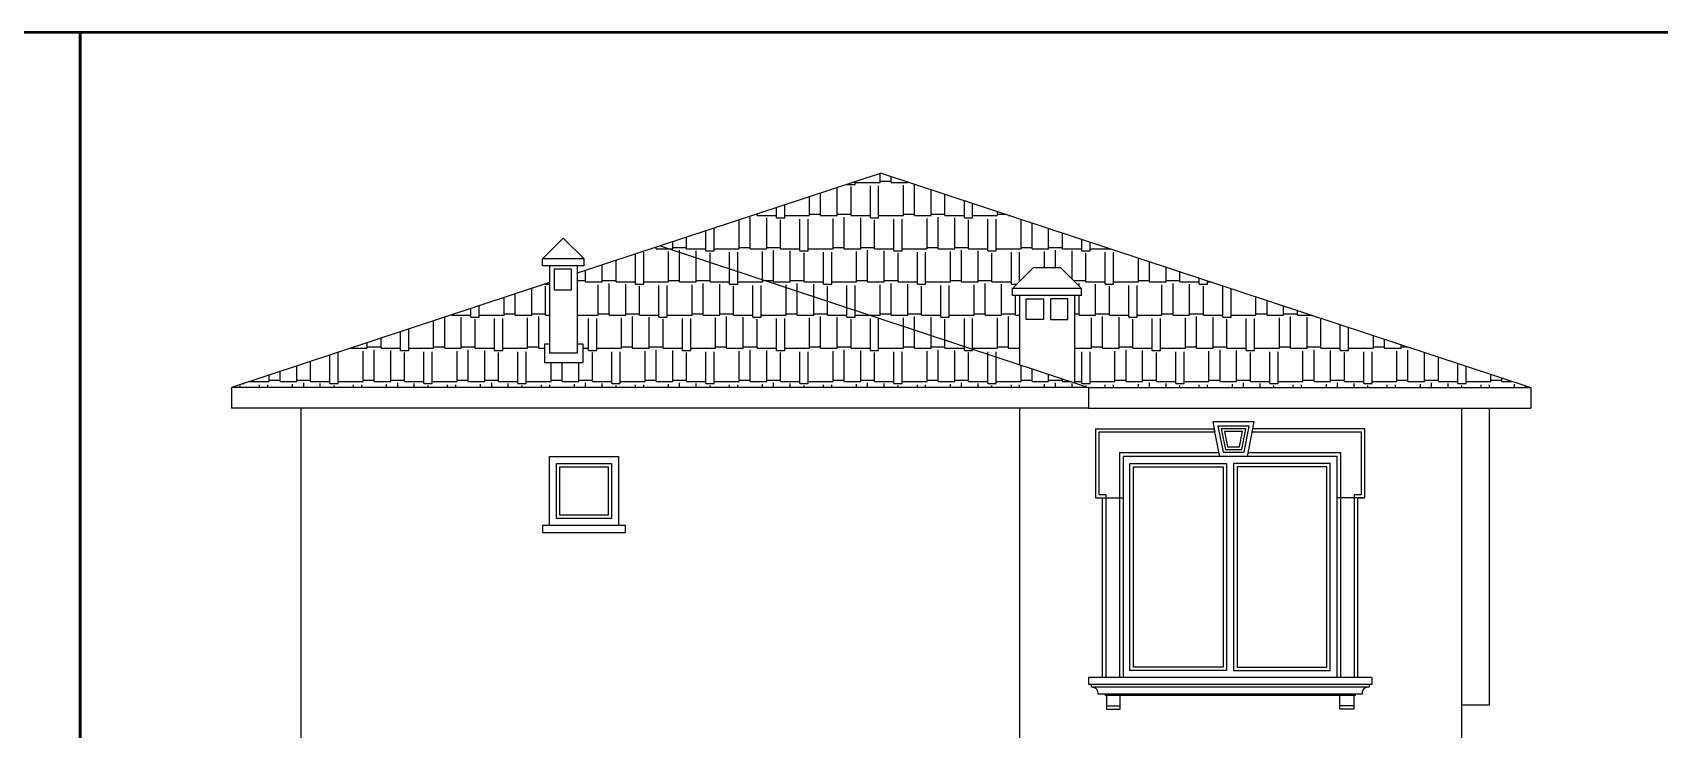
# Model space of a CAD drawing. Extents: x 182769.15 to 182771.38, y 101811.72 to 101812.21.
# Drawn here: x 182770.9717 to 182771.2072, y 101812.1128 to 101812.2136 of the extents above; entities that cross this region are included whole.
import ezdxf

# ---------------------------------------------------------------- set-up
doc = ezdxf.new("R2010")
doc.units = 0
doc.header["$MEASUREMENT"] = 0
doc.layers.add('DUVAR', color=7, linetype='Continuous')
doc.layers.add('TARAMA', color=15, linetype='Continuous')
doc.layers.add('Standard', color=7, linetype='Continuous', lineweight=25)

msp = doc.modelspace()

# ---------------------------------------------------------------- linework, layer by layer
at = {"layer": 'DUVAR', "color": 5}
for p, q in [((182771.09454, 101812.1933), (182771.06254, 101812.18274)), ((182771.09454, 101812.1933), (182771.18854, 101812.16228)), ((182771.11354, 101812.17658), (182771.11654, 101812.17958)), ((182771.12054, 101812.17958), (182771.11654, 101812.17958)), ((182771.12354, 101812.17658), (182771.12054, 101812.17958)), ((182771.12354, 101812.17658), (182771.11354, 101812.17658)), ((182771.11354, 101812.17558), (182771.11354, 101812.17658)), ((182771.12354, 101812.17558), (182771.11354, 101812.17558)), ((182771.11454, 101812.17558), (182771.11454, 101812.16558)), ((182771.12254, 101812.17558), (182771.12254, 101812.16294)), ((182771.12354, 101812.17558), (182771.12354, 101812.17658)), ((182771.11554, 101812.17508), (182771.11804, 101812.17508)), ((182771.11554, 101812.17208), (182771.11554, 101812.17508)), ((182771.11804, 101812.17508), (182771.11804, 101812.17208)), ((182771.12154, 101812.17508), (182771.11904, 101812.17508)), ((182771.11904, 101812.17508), (182771.11904, 101812.17208)), ((182771.12154, 101812.17208), (182771.12154, 101812.17508)), ((182771.11804, 101812.17208), (182771.11554, 101812.17208)), ((182771.11904, 101812.17208), (182771.12154, 101812.17208))]:
    msp.add_line(p, q, dxfattribs=at)
at = {"layer": 'DUVAR'}
for p, q in [((182771.04554, 101812.18087), (182771.04854, 101812.18387)), ((182771.05154, 101812.18087), (182771.04854, 101812.18387)), ((182771.06254, 101812.18274), (182771.05054, 101812.17878)), ((182771.06254, 101812.18274), (182771.12454, 101812.16228)), ((182771.05154, 101812.18087), (182771.04554, 101812.18087)), ((182771.04554, 101812.17987), (182771.04554, 101812.18087)), ((182771.05154, 101812.17987), (182771.05154, 101812.18087)), ((182771.05154, 101812.17987), (182771.04554, 101812.17987)), ((182771.04654, 101812.17987), (182771.04654, 101812.16723)), ((182771.04974, 101812.17937), (182771.04724, 101812.17937)), ((182771.04724, 101812.17937), (182771.04724, 101812.17637)), ((182771.04974, 101812.17637), (182771.04974, 101812.17937)), ((182771.05054, 101812.17987), (182771.05054, 101812.16723)), ((182771.04654, 101812.17746), (182771.00054, 101812.16228)), ((182771.04724, 101812.17637), (182771.04974, 101812.17637)), ((182771.04654, 101812.16853), (182771.04583, 101812.16853)), ((182771.04583, 101812.16853), (182771.04583, 101812.16587)), ((182771.05141, 101812.16853), (182771.05054, 101812.16853)), ((182771.05141, 101812.16587), (182771.05141, 101812.16853)), ((182771.04583, 101812.16587), (182771.05141, 101812.16587)), ((182771.05054, 101812.16723), (182771.04654, 101812.16723)), ((182771.12454, 101812.16228), (182771.18854, 101812.16228)), ((182771.18854, 101812.16228), (182771.18854, 101812.15928)), ((182771.12454, 101812.15928), (182771.18854, 101812.15928)), ((182771.17854, 101812.15928), (182771.17854, 101812.03228)), ((182771.14854, 101812.15728), (182771.14254, 101812.15728)), ((182771.14254, 101812.15728), (182771.14284, 101812.15578)), ((182771.14824, 101812.15578), (182771.14854, 101812.15728)), ((182771.12554, 101812.15628), (182771.14274, 101812.15628)), ((182771.12554, 101812.15628), (182771.12554, 101812.14628)), ((182771.14354, 101812.15228), (182771.14274, 101812.15628)), ((182771.14754, 101812.15228), (182771.14834, 101812.15628)), ((182771.16454, 101812.15628), (182771.14834, 101812.15628)), ((182771.16454, 101812.14628), (182771.16454, 101812.15628)), ((182771.16054, 101812.15228), (182771.12954, 101812.15228)), ((182771.12954, 101812.15228), (182771.12954, 101812.12028)), ((182771.16054, 101812.12028), (182771.16054, 101812.15228)), ((182771.12554, 101812.14628), (182771.12654, 101812.14628)), ((182771.12654, 101812.14628), (182771.12654, 101812.12028)), ((182771.16354, 101812.12028), (182771.16354, 101812.14628)), ((182771.16554, 101812.12028), (182771.12454, 101812.12028)), ((182771.12454, 101812.12028), (182771.12454, 101812.11928)), ((182771.16554, 101812.11928), (182771.12454, 101812.11928)), ((182771.16554, 101812.12028), (182771.16554, 101812.11928))]:
    msp.add_line(p, q, dxfattribs=at)
at = {"layer": 'DUVAR', "color": 6}
for p, q in [((182771.12454, 101812.16228), (182771.00054, 101812.16228)), ((182771.00054, 101812.16228), (182771.00054, 101812.15928)), ((182771.12454, 101812.16228), (182771.12454, 101812.15928)), ((182771.12454, 101812.15928), (182771.00054, 101812.15928)), ((182771.01054, 101812.15928), (182771.01054, 101812.03228)), ((182771.11454, 101812.15928), (182771.11454, 101812.03228)), ((182771.04654, 101812.15228), (182771.05654, 101812.15228)), ((182771.04654, 101812.14228), (182771.04654, 101812.15228)), ((182771.05654, 101812.15228), (182771.05654, 101812.14228)), ((182771.16354, 101812.14628), (182771.16454, 101812.14628)), ((182771.05754, 101812.14228), (182771.04554, 101812.14228)), ((182771.04554, 101812.14228), (182771.04554, 101812.14128)), ((182771.04554, 101812.14128), (182771.05754, 101812.14128)), ((182771.05654, 101812.14228), (182771.04654, 101812.14228)), ((182771.05754, 101812.14128), (182771.05754, 101812.14228))]:
    msp.add_line(p, q, dxfattribs=at)
at = {"layer": 'DUVAR', "color": 1}
for p, q in [((182771.18254, 101812.15928), (182771.18254, 101812.11628)), ((182771.04804, 101812.15078), (182771.05504, 101812.15078)), ((182771.04804, 101812.14378), (182771.04804, 101812.15078)), ((182771.05504, 101812.15078), (182771.05504, 101812.14378)), ((182771.13104, 101812.15078), (182771.14404, 101812.15078)), ((182771.13104, 101812.12178), (182771.13104, 101812.15078)), ((182771.14404, 101812.15078), (182771.14404, 101812.12178)), ((182771.15904, 101812.15078), (182771.14604, 101812.15078)), ((182771.14604, 101812.15078), (182771.14604, 101812.12178)), ((182771.15904, 101812.12178), (182771.15904, 101812.15078)), ((182771.05504, 101812.14378), (182771.04804, 101812.14378)), ((182771.14404, 101812.12178), (182771.13104, 101812.12178)), ((182771.14604, 101812.12178), (182771.15904, 101812.12178)), ((182771.18254, 101812.11628), (182771.17854, 101812.11628))]:
    msp.add_line(p, q, dxfattribs=at)
at = {"layer": 'DUVAR', "color": 8}
for p, q in [((182771.14781, 101812.15668), (182771.14327, 101812.15668)), ((182771.14327, 101812.15668), (182771.14403, 101812.15288)), ((182771.14705, 101812.15288), (182771.14781, 101812.15668)), ((182771.14284, 101812.15578), (182771.12604, 101812.15578)), ((182771.12604, 101812.15578), (182771.12604, 101812.14678)), ((182771.14732, 101812.15628), (182771.14376, 101812.15628)), ((182771.14376, 101812.15628), (182771.14436, 101812.15328)), ((182771.14683, 101812.15588), (182771.14424, 101812.15588)), ((182771.14424, 101812.15588), (182771.14468, 101812.15368)), ((182771.14639, 101812.15368), (182771.14683, 101812.15588)), ((182771.14672, 101812.15328), (182771.14732, 101812.15628)), ((182771.16404, 101812.15578), (182771.14824, 101812.15578)), ((182771.16404, 101812.14678), (182771.16404, 101812.15578)), ((182771.14344, 101812.15278), (182771.12904, 101812.15278)), ((182771.12904, 101812.15278), (182771.12904, 101812.12028)), ((182771.14403, 101812.15288), (182771.14705, 101812.15288)), ((182771.14436, 101812.15328), (182771.14672, 101812.15328)), ((182771.14468, 101812.15368), (182771.14639, 101812.15368)), ((182771.16104, 101812.15278), (182771.14764, 101812.15278)), ((182771.16104, 101812.12028), (182771.16104, 101812.15278)), ((182771.12604, 101812.14678), (182771.12704, 101812.14678)), ((182771.12654, 101812.14628), (182771.12954, 101812.14628)), ((182771.12704, 101812.14678), (182771.12704, 101812.12028)), ((182771.16454, 101812.14628), (182771.16054, 101812.14628)), ((182771.16304, 101812.12028), (182771.16304, 101812.14678)), ((182771.16304, 101812.14678), (182771.16404, 101812.14678)), ((182771.12494, 101812.11928), (182771.12494, 101812.11888)), ((182771.16514, 101812.11888), (182771.12494, 101812.11888)), ((182771.16514, 101812.11928), (182771.16514, 101812.11888)), ((182771.16414, 101812.11788), (182771.12594, 101812.11788)), ((182771.12694, 101812.11788), (182771.12694, 101812.11768)), ((182771.16314, 101812.11768), (182771.12694, 101812.11768)), ((182771.12714, 101812.11768), (182771.12714, 101812.11568)), ((182771.12914, 101812.11568), (182771.12914, 101812.11768)), ((182771.16094, 101812.11568), (182771.16094, 101812.11768)), ((182771.16294, 101812.11768), (182771.16294, 101812.11568)), ((182771.16314, 101812.11788), (182771.16314, 101812.11768)), ((182771.12714, 101812.11618), (182771.12914, 101812.11618)), ((182771.12714, 101812.11568), (182771.12914, 101812.11568)), ((182771.16294, 101812.11618), (182771.16094, 101812.11618)), ((182771.16294, 101812.11568), (182771.16094, 101812.11568))]:
    msp.add_line(p, q, dxfattribs=at)
at = {"layer": 'DUVAR', "color": 3}
for p, q in [((182771.04754, 101812.15128), (182771.05554, 101812.15128)), ((182771.04754, 101812.14328), (182771.04754, 101812.15128)), ((182771.05554, 101812.15128), (182771.05554, 101812.14328)), ((182771.13054, 101812.15128), (182771.14454, 101812.15128)), ((182771.13054, 101812.12128), (182771.13054, 101812.15128)), ((182771.14454, 101812.15128), (182771.14454, 101812.12128)), ((182771.15954, 101812.15128), (182771.14554, 101812.15128)), ((182771.14554, 101812.15128), (182771.14554, 101812.12128)), ((182771.15954, 101812.12128), (182771.15954, 101812.15128)), ((182771.05554, 101812.14328), (182771.04754, 101812.14328)), ((182771.14454, 101812.12128), (182771.13054, 101812.12128)), ((182771.14554, 101812.12128), (182771.15954, 101812.12128))]:
    msp.add_line(p, q, dxfattribs=at)
at = {"layer": 'DUVAR', "color": 8}
for centre, start, end in [((182771.12506, 101812.118), 351.8699, 98.1301), ((182771.16501, 101812.118), 81.8699, 188.1301)]:
    msp.add_arc(centre, 0.000884, start, end, dxfattribs=at)
at = {"layer": 'Standard', "color": 4, "linetype": 'ByBlock', "lineweight": 50}
for p, q in [((182770.97861, 101812.21363), (182770.69933, 101812.21363)), ((182771.25789, 101812.21363), (182770.97861, 101812.21363)), ((182770.97861, 101812.21363), (182770.97861, 101811.9684)), ((182770.97861, 101811.9684), (182770.97861, 101812.21363))]:
    msp.add_line(p, q, dxfattribs=at)
at = {"layer": 'TARAMA'}
for p, q in [((182771.09078, 101812.19163), (182771.09078, 101812.19206)), ((182771.09078, 101812.19193), (182771.09438, 101812.19193)), ((182771.09438, 101812.19193), (182771.09438, 101812.19324)), ((182771.09438, 101812.19213), (182771.09598, 101812.19213)), ((182771.09598, 101812.19193), (182771.09598, 101812.19282)), ((182771.09598, 101812.19193), (182771.09838, 101812.19193)), ((182771.09838, 101812.19193), (182771.09838, 101812.19203)), ((182771.08418, 101812.18713), (182771.08418, 101812.18988)), ((182771.08578, 101812.18713), (182771.08578, 101812.19041)), ((182771.08818, 101812.18713), (182771.08818, 101812.1912)), ((182771.08958, 101812.19163), (182771.08958, 101812.19166)), ((182771.08958, 101812.19163), (182771.09078, 101812.19163)), ((182771.09018, 101812.18713), (182771.09018, 101812.19133)), ((182771.09298, 101812.18683), (182771.09298, 101812.19143)), ((182771.09418, 101812.18683), (182771.09418, 101812.19143)), ((182771.09778, 101812.18713), (182771.09778, 101812.19153)), ((182771.09938, 101812.18713), (182771.09938, 101812.1917)), ((182771.10178, 101812.18713), (182771.10178, 101812.19091)), ((182771.10378, 101812.18713), (182771.10378, 101812.19025)), ((182771.07646, 101812.18733), (182771.07658, 101812.18733)), ((182771.07658, 101812.18713), (182771.07658, 101812.18737)), ((182771.07658, 101812.18713), (182771.07938, 101812.18713)), ((182771.07938, 101812.18683), (182771.07938, 101812.18829)), ((182771.08058, 101812.18683), (182771.08058, 101812.18869)), ((182771.08058, 101812.18713), (182771.08418, 101812.18713)), ((182771.08418, 101812.18733), (182771.08578, 101812.18733)), ((182771.08578, 101812.18713), (182771.08818, 101812.18713)), ((182771.08818, 101812.18733), (182771.09018, 101812.18733)), ((182771.09018, 101812.18713), (182771.09298, 101812.18713)), ((182771.09418, 101812.18713), (182771.09778, 101812.18713)), ((182771.09778, 101812.18733), (182771.09938, 101812.18733)), ((182771.09938, 101812.18713), (182771.10178, 101812.18713)), ((182771.10178, 101812.18733), (182771.10378, 101812.18733)), ((182771.10378, 101812.18713), (182771.10658, 101812.18713)), ((182771.10658, 101812.18683), (182771.10658, 101812.18932)), ((182771.10778, 101812.18683), (182771.10778, 101812.18893)), ((182771.10778, 101812.18713), (182771.11138, 101812.18713)), ((182771.11138, 101812.18713), (182771.11138, 101812.18774)), ((182771.11138, 101812.18733), (182771.11261, 101812.18733)), ((182771.11298, 101812.18713), (182771.11298, 101812.18721)), ((182771.11298, 101812.18713), (182771.11322, 101812.18713)), ((182771.06918, 101812.18203), (182771.06918, 101812.18493)), ((182771.07038, 101812.18203), (182771.07038, 101812.18532)), ((182771.07398, 101812.18233), (182771.07398, 101812.18651)), ((182771.07558, 101812.18233), (182771.07558, 101812.18693)), ((182771.07798, 101812.18233), (182771.07798, 101812.18683)), ((182771.07938, 101812.18683), (182771.08058, 101812.18683)), ((182771.07998, 101812.18233), (182771.07998, 101812.18653)), ((182771.08278, 101812.18203), (182771.08278, 101812.18663)), ((182771.08398, 101812.18203), (182771.08398, 101812.18663)), ((182771.08758, 101812.18233), (182771.08758, 101812.18673)), ((182771.08918, 101812.18233), (182771.08918, 101812.18693)), ((182771.09158, 101812.18233), (182771.09158, 101812.18683)), ((182771.09298, 101812.18683), (182771.09418, 101812.18683)), ((182771.09358, 101812.18233), (182771.09358, 101812.18653)), ((182771.09638, 101812.18203), (182771.09638, 101812.18663)), ((182771.09758, 101812.18203), (182771.09758, 101812.18663)), ((182771.10118, 101812.18233), (182771.10118, 101812.18673)), ((182771.10278, 101812.18233), (182771.10278, 101812.18693)), ((182771.10518, 101812.18233), (182771.10518, 101812.18683)), ((182771.10658, 101812.18683), (182771.10778, 101812.18683)), ((182771.10718, 101812.18233), (182771.10718, 101812.18653)), ((182771.10998, 101812.18203), (182771.10998, 101812.18663)), ((182771.11118, 101812.18203), (182771.11118, 101812.18663)), ((182771.11478, 101812.18233), (182771.11478, 101812.18662)), ((182771.11638, 101812.18233), (182771.11638, 101812.18609)), ((182771.11878, 101812.18233), (182771.11878, 101812.1853)), ((182771.06191, 101812.18253), (182771.06198, 101812.18253)), ((182771.06198, 101812.18233), (182771.06198, 101812.18255)), ((182771.06198, 101812.18233), (182771.06377, 101812.18233)), ((182771.06377, 101812.18233), (182771.06438, 101812.18233)), ((182771.06438, 101812.18233), (182771.06438, 101812.18334)), ((182771.06438, 101812.18253), (182771.06638, 101812.18253)), ((182771.06638, 101812.18233), (182771.06638, 101812.184)), ((182771.06638, 101812.18233), (182771.06918, 101812.18233)), ((182771.07038, 101812.18233), (182771.07398, 101812.18233)), ((182771.07398, 101812.18253), (182771.07558, 101812.18253)), ((182771.07558, 101812.18233), (182771.07798, 101812.18233)), ((182771.07798, 101812.18253), (182771.07998, 101812.18253)), ((182771.07998, 101812.18233), (182771.08278, 101812.18233)), ((182771.08398, 101812.18233), (182771.08758, 101812.18233)), ((182771.08758, 101812.18253), (182771.08918, 101812.18253)), ((182771.08918, 101812.18233), (182771.09158, 101812.18233)), ((182771.09158, 101812.18253), (182771.09358, 101812.18253)), ((182771.09358, 101812.18233), (182771.09638, 101812.18233)), ((182771.09758, 101812.18233), (182771.10118, 101812.18233)), ((182771.10118, 101812.18253), (182771.10278, 101812.18253)), ((182771.10278, 101812.18233), (182771.10518, 101812.18233)), ((182771.10518, 101812.18253), (182771.10718, 101812.18253)), ((182771.10718, 101812.18233), (182771.10998, 101812.18233)), ((182771.11118, 101812.18233), (182771.11478, 101812.18233)), ((182771.11478, 101812.18253), (182771.11638, 101812.18253)), ((182771.11638, 101812.18233), (182771.11878, 101812.18233)), ((182771.11878, 101812.18253), (182771.12078, 101812.18253)), ((182771.12078, 101812.18233), (182771.12078, 101812.18464)), ((182771.12078, 101812.18233), (182771.12358, 101812.18233)), ((182771.12358, 101812.18203), (182771.12358, 101812.18371)), ((182771.12478, 101812.18203), (182771.12478, 101812.18332)), ((182771.12478, 101812.18233), (182771.12777, 101812.18233)), ((182771.05418, 101812.17753), (182771.05418, 101812.17998)), ((182771.05618, 101812.17753), (182771.05618, 101812.18064)), ((182771.05898, 101812.17723), (182771.05898, 101812.18156)), ((182771.06018, 101812.17723), (182771.06018, 101812.18183)), ((182771.06378, 101812.17753), (182771.06378, 101812.18193)), ((182771.06538, 101812.1818), (182771.06538, 101812.18213)), ((182771.06538, 101812.17753), (182771.06538, 101812.1818)), ((182771.06778, 101812.18101), (182771.06778, 101812.18203)), ((182771.06778, 101812.17753), (182771.06778, 101812.18101)), ((182771.06918, 101812.18203), (182771.07038, 101812.18203)), ((182771.06978, 101812.18035), (182771.06978, 101812.18173)), ((182771.06978, 101812.17753), (182771.06978, 101812.18035)), ((182771.07258, 101812.17942), (182771.07258, 101812.18183)), ((182771.07378, 101812.17903), (182771.07378, 101812.18183)), ((182771.07738, 101812.17784), (182771.07738, 101812.18193)), ((182771.07898, 101812.17753), (182771.07898, 101812.18213)), ((182771.08138, 101812.17753), (182771.08138, 101812.18203)), ((182771.08278, 101812.18203), (182771.08398, 101812.18203)), ((182771.08338, 101812.17753), (182771.08338, 101812.18173)), ((182771.08618, 101812.17723), (182771.08618, 101812.18183)), ((182771.08738, 101812.17723), (182771.08738, 101812.18183)), ((182771.09098, 101812.17753), (182771.09098, 101812.18193)), ((182771.09258, 101812.17753), (182771.09258, 101812.18213)), ((182771.09498, 101812.17753), (182771.09498, 101812.18203)), ((182771.09638, 101812.18203), (182771.09758, 101812.18203)), ((182771.09698, 101812.17753), (182771.09698, 101812.18173)), ((182771.09978, 101812.17723), (182771.09978, 101812.18183)), ((182771.10098, 101812.17723), (182771.10098, 101812.18183)), ((182771.10458, 101812.17753), (182771.10458, 101812.18193)), ((182771.10618, 101812.17753), (182771.10618, 101812.18213)), ((182771.10858, 101812.17753), (182771.10858, 101812.18203)), ((182771.10998, 101812.18203), (182771.11118, 101812.18203)), ((182771.11058, 101812.17753), (182771.11058, 101812.18173)), ((182771.11338, 101812.17723), (182771.11338, 101812.18183)), ((182771.11458, 101812.17762), (182771.11458, 101812.18183)), ((182771.11818, 101812.17958), (182771.11818, 101812.18193)), ((182771.11978, 101812.17958), (182771.11978, 101812.18213)), ((182771.12218, 101812.17794), (182771.12218, 101812.18203)), ((182771.12358, 101812.18203), (182771.12478, 101812.18203)), ((182771.12418, 101812.17753), (182771.12418, 101812.18173)), ((182771.12698, 101812.17723), (182771.12698, 101812.18183)), ((182771.12818, 101812.17723), (182771.12818, 101812.18183)), ((182771.13178, 101812.17753), (182771.13178, 101812.18101)), ((182771.13338, 101812.17753), (182771.13338, 101812.18048)), ((182771.05054, 101812.17773), (182771.05178, 101812.17773)), ((182771.05178, 101812.17753), (182771.05178, 101812.17919)), ((182771.05418, 101812.17773), (182771.05618, 101812.17773)), ((182771.06378, 101812.17773), (182771.06538, 101812.17773)), ((182771.06778, 101812.17773), (182771.06978, 101812.17773)), ((182771.07258, 101812.17723), (182771.07258, 101812.17942)), ((182771.07378, 101812.17723), (182771.07378, 101812.17903)), ((182771.07738, 101812.17753), (182771.07738, 101812.17784)), ((182771.07738, 101812.17773), (182771.07771, 101812.17773)), ((182771.07771, 101812.17773), (182771.07898, 101812.17773)), ((182771.08138, 101812.17773), (182771.08338, 101812.17773)), ((182771.09098, 101812.17773), (182771.09258, 101812.17773)), ((182771.09498, 101812.17773), (182771.09698, 101812.17773)), ((182771.10458, 101812.17773), (182771.10618, 101812.17773)), ((182771.10858, 101812.17773), (182771.11058, 101812.17773)), ((182771.12238, 101812.17773), (182771.12418, 101812.17773)), ((182771.13178, 101812.17773), (182771.13338, 101812.17773)), ((182771.13578, 101812.17753), (182771.13578, 101812.17969)), ((182771.13578, 101812.17773), (182771.13778, 101812.17773)), ((182771.13778, 101812.17753), (182771.13778, 101812.17903)), ((182771.14058, 101812.17723), (182771.14058, 101812.1781)), ((182771.14178, 101812.17723), (182771.14178, 101812.17771)), ((182771.03998, 101812.17273), (182771.03998, 101812.17529)), ((182771.04158, 101812.17273), (182771.04158, 101812.17582)), ((182771.04398, 101812.17273), (182771.04398, 101812.17661)), ((182771.04585, 101812.17723), (182771.04654, 101812.17723)), ((182771.04598, 101812.17273), (182771.04598, 101812.17693)), ((182771.05178, 101812.17753), (182771.05418, 101812.17753)), ((182771.05358, 101812.17273), (182771.05358, 101812.17713)), ((182771.05518, 101812.17273), (182771.05518, 101812.17733)), ((182771.05618, 101812.17753), (182771.05898, 101812.17753)), ((182771.05758, 101812.17273), (182771.05758, 101812.17723)), ((182771.05898, 101812.17723), (182771.06018, 101812.17723)), ((182771.05958, 101812.17273), (182771.05958, 101812.17693)), ((182771.06018, 101812.17753), (182771.06378, 101812.17753)), ((182771.06238, 101812.17243), (182771.06238, 101812.17703)), ((182771.06358, 101812.17243), (182771.06358, 101812.17703)), ((182771.06538, 101812.17753), (182771.06778, 101812.17753)), ((182771.06718, 101812.17273), (182771.06718, 101812.17713)), ((182771.06878, 101812.17273), (182771.06878, 101812.17733)), ((182771.06978, 101812.17753), (182771.07258, 101812.17753)), ((182771.07118, 101812.17273), (182771.07118, 101812.17723)), ((182771.07258, 101812.17723), (182771.07378, 101812.17723)), ((182771.07318, 101812.17273), (182771.07318, 101812.17693)), ((182771.07378, 101812.17753), (182771.07738, 101812.17753)), ((182771.07598, 101812.17243), (182771.07598, 101812.17703)), ((182771.07718, 101812.17243), (182771.07718, 101812.17703)), ((182771.07898, 101812.17753), (182771.08138, 101812.17753)), ((182771.08078, 101812.17672), (182771.08078, 101812.17713)), ((182771.08078, 101812.17273), (182771.08078, 101812.17672)), ((182771.08238, 101812.17619), (182771.08238, 101812.17733)), ((182771.08238, 101812.17273), (182771.08238, 101812.17619)), ((182771.08338, 101812.17753), (182771.08618, 101812.17753)), ((182771.08478, 101812.1754), (182771.08478, 101812.17723)), ((182771.08478, 101812.17273), (182771.08478, 101812.1754)), ((182771.08618, 101812.17723), (182771.08738, 101812.17723)), ((182771.08678, 101812.17474), (182771.08678, 101812.17693)), ((182771.08738, 101812.17753), (182771.09098, 101812.17753)), ((182771.08958, 101812.17381), (182771.08958, 101812.17703)), ((182771.09078, 101812.17342), (182771.09078, 101812.17703)), ((182771.09258, 101812.17753), (182771.09498, 101812.17753)), ((182771.09438, 101812.17273), (182771.09438, 101812.17713)), ((182771.09598, 101812.17273), (182771.09598, 101812.17733)), ((182771.09698, 101812.17753), (182771.09978, 101812.17753)), ((182771.09838, 101812.17273), (182771.09838, 101812.17723)), ((182771.09978, 101812.17723), (182771.10098, 101812.17723)), ((182771.10038, 101812.17273), (182771.10038, 101812.17693)), ((182771.10098, 101812.17753), (182771.10458, 101812.17753)), ((182771.10318, 101812.17243), (182771.10318, 101812.17703)), ((182771.10438, 101812.17243), (182771.10438, 101812.17703)), ((182771.10618, 101812.17753), (182771.10858, 101812.17753)), ((182771.10798, 101812.17273), (182771.10798, 101812.17713)), ((182771.10958, 101812.17273), (182771.10958, 101812.17733)), ((182771.11058, 101812.17753), (182771.11338, 101812.17753)), ((182771.11198, 101812.17273), (182771.11198, 101812.17723)), ((182771.11338, 101812.17723), (182771.11419, 101812.17723)), ((182771.11398, 101812.17273), (182771.11398, 101812.17558)), ((182771.12318, 101812.17694), (182771.12318, 101812.17733)), ((182771.12318, 101812.17273), (182771.12318, 101812.17558)), ((182771.12418, 101812.17753), (182771.12698, 101812.17753)), ((182771.12558, 101812.17273), (182771.12558, 101812.17723)), ((182771.12698, 101812.17723), (182771.12818, 101812.17723)), ((182771.12758, 101812.17273), (182771.12758, 101812.17693)), ((182771.12818, 101812.17753), (182771.13178, 101812.17753)), ((182771.13038, 101812.17243), (182771.13038, 101812.17703)), ((182771.13158, 101812.17243), (182771.13158, 101812.17703)), ((182771.13338, 101812.17753), (182771.13578, 101812.17753)), ((182771.13518, 101812.17273), (182771.13518, 101812.17713)), ((182771.13678, 101812.17273), (182771.13678, 101812.17733)), ((182771.13778, 101812.17753), (182771.14058, 101812.17753)), ((182771.13918, 101812.17273), (182771.13918, 101812.17723)), ((182771.14058, 101812.17723), (182771.14178, 101812.17723)), ((182771.14118, 101812.17273), (182771.14118, 101812.17693)), ((182771.14178, 101812.17753), (182771.14231, 101812.17753)), ((182771.14398, 101812.17243), (182771.14398, 101812.17698)), ((182771.14518, 101812.17243), (182771.14518, 101812.17659)), ((182771.14878, 101812.17273), (182771.14878, 101812.1754)), ((182771.03518, 101812.17243), (182771.03518, 101812.17371)), ((182771.03638, 101812.17243), (182771.03638, 101812.1741)), ((182771.03998, 101812.17293), (182771.04158, 101812.17293)), ((182771.04398, 101812.17293), (182771.04598, 101812.17293)), ((182771.05358, 101812.17293), (182771.05518, 101812.17293)), ((182771.05758, 101812.17293), (182771.05958, 101812.17293)), ((182771.06718, 101812.17293), (182771.06878, 101812.17293)), ((182771.07118, 101812.17293), (182771.07318, 101812.17293)), ((182771.08078, 101812.17293), (182771.08238, 101812.17293)), ((182771.08478, 101812.17293), (182771.08678, 101812.17293)), ((182771.08678, 101812.17273), (182771.08678, 101812.17474)), ((182771.08958, 101812.17243), (182771.08958, 101812.17381)), ((182771.09078, 101812.17243), (182771.09078, 101812.17342)), ((182771.09438, 101812.17293), (182771.09598, 101812.17293)), ((182771.09838, 101812.17293), (182771.10038, 101812.17293)), ((182771.10798, 101812.17293), (182771.10958, 101812.17293)), ((182771.11198, 101812.17293), (182771.11398, 101812.17293)), ((182771.12254, 101812.17293), (182771.12318, 101812.17293)), ((182771.12558, 101812.17293), (182771.12758, 101812.17293)), ((182771.13518, 101812.17293), (182771.13678, 101812.17293)), ((182771.13918, 101812.17293), (182771.14118, 101812.17293)), ((182771.14878, 101812.17293), (182771.15038, 101812.17293)), ((182771.15038, 101812.17273), (182771.15038, 101812.17487)), ((182771.15278, 101812.17273), (182771.15278, 101812.17408)), ((182771.15278, 101812.17293), (182771.15478, 101812.17293)), ((182771.15478, 101812.17273), (182771.15478, 101812.17342)), ((182771.02618, 101812.16763), (182771.02618, 101812.17074)), ((182771.02978, 101812.16793), (182771.02978, 101812.17193)), ((182771.03138, 101812.16793), (182771.03138, 101812.17245)), ((182771.03238, 101812.17273), (182771.03238, 101812.17278)), ((182771.03238, 101812.17273), (182771.03518, 101812.17273)), ((182771.03378, 101812.16793), (182771.03378, 101812.17243)), ((182771.03518, 101812.17243), (182771.03638, 101812.17243)), ((182771.03578, 101812.16793), (182771.03578, 101812.17213)), ((182771.03638, 101812.17273), (182771.03998, 101812.17273)), ((182771.03858, 101812.16763), (182771.03858, 101812.17223)), ((182771.03978, 101812.16763), (182771.03978, 101812.17223)), ((182771.04158, 101812.17273), (182771.04398, 101812.17273)), ((182771.04338, 101812.16793), (182771.04338, 101812.17233)), ((182771.04498, 101812.16793), (182771.04498, 101812.17253)), ((182771.04598, 101812.17273), (182771.04654, 101812.17273)), ((182771.05054, 101812.17273), (182771.05358, 101812.17273)), ((182771.05218, 101812.16763), (182771.05218, 101812.17223)), ((182771.05338, 101812.16763), (182771.05338, 101812.17223)), ((182771.05518, 101812.17273), (182771.05758, 101812.17273)), ((182771.05698, 101812.16793), (182771.05698, 101812.17233)), ((182771.05858, 101812.16793), (182771.05858, 101812.17253)), ((182771.05958, 101812.17273), (182771.06238, 101812.17273)), ((182771.06098, 101812.16793), (182771.06098, 101812.17243)), ((182771.06238, 101812.17243), (182771.06358, 101812.17243)), ((182771.06298, 101812.16793), (182771.06298, 101812.17213)), ((182771.06358, 101812.17273), (182771.06718, 101812.17273)), ((182771.06578, 101812.16763), (182771.06578, 101812.17223)), ((182771.06698, 101812.16763), (182771.06698, 101812.17223)), ((182771.06878, 101812.17273), (182771.07118, 101812.17273)), ((182771.07058, 101812.16793), (182771.07058, 101812.17233)), ((182771.07218, 101812.16793), (182771.07218, 101812.17253)), ((182771.07318, 101812.17273), (182771.07598, 101812.17273)), ((182771.07458, 101812.16793), (182771.07458, 101812.17243)), ((182771.07598, 101812.17243), (182771.07718, 101812.17243)), ((182771.07658, 101812.16793), (182771.07658, 101812.17213)), ((182771.07718, 101812.17273), (182771.08078, 101812.17273)), ((182771.07938, 101812.16763), (182771.07938, 101812.17223)), ((182771.08058, 101812.16763), (182771.08058, 101812.17223)), ((182771.08238, 101812.17273), (182771.08478, 101812.17273)), ((182771.08418, 101812.16793), (182771.08418, 101812.17233)), ((182771.08578, 101812.16793), (182771.08578, 101812.17253)), ((182771.08678, 101812.17273), (182771.08958, 101812.17273)), ((182771.08818, 101812.16793), (182771.08818, 101812.17243)), ((182771.08958, 101812.17243), (182771.09078, 101812.17243)), ((182771.09018, 101812.16793), (182771.09018, 101812.17213)), ((182771.09078, 101812.17273), (182771.09286, 101812.17273)), ((182771.09286, 101812.17273), (182771.09438, 101812.17273)), ((182771.09298, 101812.16763), (182771.09298, 101812.17223)), ((182771.09418, 101812.16763), (182771.09418, 101812.17223)), ((182771.09598, 101812.17273), (182771.09838, 101812.17273)), ((182771.09778, 101812.17111), (182771.09778, 101812.17233)), ((182771.09778, 101812.16793), (182771.09778, 101812.17111)), ((182771.09938, 101812.17058), (182771.09938, 101812.17253)), ((182771.09938, 101812.16793), (182771.09938, 101812.17058)), ((182771.10038, 101812.17273), (182771.10318, 101812.17273)), ((182771.10178, 101812.16979), (182771.10178, 101812.17243)), ((182771.10318, 101812.17243), (182771.10438, 101812.17243)), ((182771.10378, 101812.16913), (182771.10378, 101812.17213)), ((182771.10438, 101812.17273), (182771.10798, 101812.17273)), ((182771.10658, 101812.1682), (182771.10658, 101812.17223)), ((182771.10778, 101812.16781), (182771.10778, 101812.17223)), ((182771.10958, 101812.17273), (182771.11198, 101812.17273)), ((182771.11138, 101812.16793), (182771.11138, 101812.17233)), ((182771.11298, 101812.16793), (182771.11298, 101812.17253)), ((182771.11398, 101812.17273), (182771.11454, 101812.17273)), ((182771.12318, 101812.17273), (182771.12558, 101812.17273)), ((182771.12498, 101812.16793), (182771.12498, 101812.17233)), ((182771.12658, 101812.16793), (182771.12658, 101812.17253)), ((182771.12758, 101812.17273), (182771.13038, 101812.17273)), ((182771.12898, 101812.16793), (182771.12898, 101812.17243)), ((182771.13038, 101812.17243), (182771.13158, 101812.17243)), ((182771.13098, 101812.16793), (182771.13098, 101812.17213)), ((182771.13158, 101812.17273), (182771.13518, 101812.17273)), ((182771.13378, 101812.16763), (182771.13378, 101812.17223)), ((182771.13498, 101812.16763), (182771.13498, 101812.17223)), ((182771.13678, 101812.17273), (182771.13918, 101812.17273)), ((182771.13858, 101812.16793), (182771.13858, 101812.17233)), ((182771.14018, 101812.16793), (182771.14018, 101812.17253)), ((182771.14118, 101812.17273), (182771.14398, 101812.17273)), ((182771.14258, 101812.16793), (182771.14258, 101812.17243)), ((182771.14398, 101812.17243), (182771.14518, 101812.17243)), ((182771.14458, 101812.16793), (182771.14458, 101812.17213)), ((182771.14518, 101812.17273), (182771.14878, 101812.17273)), ((182771.14738, 101812.16763), (182771.14738, 101812.17223)), ((182771.14858, 101812.16763), (182771.14858, 101812.17223)), ((182771.15038, 101812.17273), (182771.15278, 101812.17273)), ((182771.15218, 101812.16793), (182771.15218, 101812.17233)), ((182771.15378, 101812.16793), (182771.15378, 101812.17253)), ((182771.15478, 101812.17273), (182771.15686, 101812.17273)), ((182771.15618, 101812.16793), (182771.15618, 101812.17243)), ((182771.15758, 101812.17243), (182771.15758, 101812.17249)), ((182771.15758, 101812.17243), (182771.15777, 101812.17243)), ((182771.15818, 101812.16793), (182771.15818, 101812.17213)), ((182771.16098, 101812.16763), (182771.16098, 101812.17137)), ((182771.16218, 101812.16763), (182771.16218, 101812.17098)), ((182771.02018, 101812.16793), (182771.02018, 101812.16876)), ((182771.02218, 101812.16793), (182771.02218, 101812.16942)), ((182771.02498, 101812.16763), (182771.02498, 101812.17034)), ((182771.10178, 101812.16793), (182771.10178, 101812.16979)), ((182771.10378, 101812.16793), (182771.10378, 101812.16913)), ((182771.10658, 101812.16763), (182771.10658, 101812.1682)), ((182771.16578, 101812.16793), (182771.16578, 101812.16979)), ((182771.16738, 101812.16793), (182771.16738, 101812.16926)), ((182771.16978, 101812.16793), (182771.16978, 101812.16847)), ((182771.01198, 101812.16313), (182771.01198, 101812.16605)), ((182771.01478, 101812.16283), (182771.01478, 101812.16698)), ((182771.01598, 101812.16283), (182771.01598, 101812.16737)), ((182771.01778, 101812.16793), (182771.01778, 101812.16797)), ((182771.01778, 101812.16793), (182771.02018, 101812.16793)), ((182771.01958, 101812.16313), (182771.01958, 101812.16753)), ((182771.02018, 101812.16813), (182771.02218, 101812.16813)), ((182771.02118, 101812.16313), (182771.02118, 101812.16773)), ((182771.02218, 101812.16793), (182771.02498, 101812.16793)), ((182771.02358, 101812.16313), (182771.02358, 101812.16763)), ((182771.02498, 101812.16763), (182771.02618, 101812.16763)), ((182771.02558, 101812.16313), (182771.02558, 101812.16733)), ((182771.02618, 101812.16793), (182771.02978, 101812.16793)), ((182771.02838, 101812.16283), (182771.02838, 101812.16743)), ((182771.02958, 101812.16283), (182771.02958, 101812.16743)), ((182771.02978, 101812.16813), (182771.03138, 101812.16813)), ((182771.03138, 101812.16793), (182771.03378, 101812.16793)), ((182771.03318, 101812.16313), (182771.03318, 101812.16753)), ((182771.03378, 101812.16813), (182771.03578, 101812.16813)), ((182771.03478, 101812.16313), (182771.03478, 101812.16773)), ((182771.03578, 101812.16793), (182771.03858, 101812.16793)), ((182771.03718, 101812.16313), (182771.03718, 101812.16763)), ((182771.03858, 101812.16763), (182771.03978, 101812.16763)), ((182771.03918, 101812.16313), (182771.03918, 101812.16733)), ((182771.03978, 101812.16793), (182771.04338, 101812.16793)), ((182771.04198, 101812.16283), (182771.04198, 101812.16743)), ((182771.04318, 101812.16283), (182771.04318, 101812.16743)), ((182771.04338, 101812.16813), (182771.04498, 101812.16813)), ((182771.04498, 101812.16793), (182771.04583, 101812.16793)), ((182771.04678, 101812.16313), (182771.04678, 101812.16587)), ((182771.04838, 101812.16313), (182771.04838, 101812.16587)), ((182771.05078, 101812.16313), (182771.05078, 101812.16587)), ((182771.05141, 101812.16793), (182771.05218, 101812.16793)), ((182771.05218, 101812.16763), (182771.05338, 101812.16763)), ((182771.05278, 101812.16313), (182771.05278, 101812.16733)), ((182771.05338, 101812.16793), (182771.05698, 101812.16793)), ((182771.05558, 101812.16283), (182771.05558, 101812.16743)), ((182771.05678, 101812.16283), (182771.05678, 101812.16743)), ((182771.05698, 101812.16813), (182771.05858, 101812.16813)), ((182771.05858, 101812.16793), (182771.06098, 101812.16793)), ((182771.06038, 101812.16313), (182771.06038, 101812.16753)), ((182771.06098, 101812.16813), (182771.06298, 101812.16813)), ((182771.06198, 101812.16313), (182771.06198, 101812.16773)), ((182771.06298, 101812.16793), (182771.06578, 101812.16793)), ((182771.06438, 101812.16313), (182771.06438, 101812.16763)), ((182771.06578, 101812.16763), (182771.06698, 101812.16763)), ((182771.06638, 101812.16313), (182771.06638, 101812.16733)), ((182771.06698, 101812.16793), (182771.07058, 101812.16793)), ((182771.06918, 101812.16283), (182771.06918, 101812.16743)), ((182771.07038, 101812.16283), (182771.07038, 101812.16743)), ((182771.07058, 101812.16813), (182771.07218, 101812.16813)), ((182771.07218, 101812.16793), (182771.07458, 101812.16793)), ((182771.07398, 101812.16313), (182771.07398, 101812.16753)), ((182771.07458, 101812.16813), (182771.07658, 101812.16813)), ((182771.07558, 101812.16313), (182771.07558, 101812.16773)), ((182771.07658, 101812.16793), (182771.07938, 101812.16793)), ((182771.07798, 101812.16313), (182771.07798, 101812.16763)), ((182771.07938, 101812.16763), (182771.08058, 101812.16763)), ((182771.07998, 101812.16313), (182771.07998, 101812.16733)), ((182771.08058, 101812.16793), (182771.08418, 101812.16793)), ((182771.08278, 101812.16283), (182771.08278, 101812.16743)), ((182771.08398, 101812.16283), (182771.08398, 101812.16743)), ((182771.08418, 101812.16813), (182771.08578, 101812.16813)), ((182771.08578, 101812.16793), (182771.08818, 101812.16793)), ((182771.08758, 101812.16313), (182771.08758, 101812.16753)), ((182771.08818, 101812.16813), (182771.09018, 101812.16813)), ((182771.08918, 101812.16313), (182771.08918, 101812.16773)), ((182771.09018, 101812.16793), (182771.09298, 101812.16793)), ((182771.09158, 101812.16313), (182771.09158, 101812.16763)), ((182771.09298, 101812.16763), (182771.09418, 101812.16763)), ((182771.09358, 101812.16313), (182771.09358, 101812.16733)), ((182771.09418, 101812.16793), (182771.09778, 101812.16793)), ((182771.09638, 101812.16283), (182771.09638, 101812.16743)), ((182771.09758, 101812.16283), (182771.09758, 101812.16743)), ((182771.09778, 101812.16813), (182771.09938, 101812.16813)), ((182771.09938, 101812.16793), (182771.10178, 101812.16793)), ((182771.10118, 101812.16313), (182771.10118, 101812.16753)), ((182771.10178, 101812.16813), (182771.10378, 101812.16813)), ((182771.10278, 101812.16313), (182771.10278, 101812.16773)), ((182771.10378, 101812.16793), (182771.10658, 101812.16793)), ((182771.10518, 101812.16313), (182771.10518, 101812.16763)), ((182771.10658, 101812.16763), (182771.10778, 101812.16763)), ((182771.10718, 101812.16313), (182771.10718, 101812.16733)), ((182771.10778, 101812.16793), (182771.11138, 101812.16793)), ((182771.10778, 101812.16763), (182771.10778, 101812.16781)), ((182771.10998, 101812.16708), (182771.10998, 101812.16743)), ((182771.10998, 101812.16283), (182771.10998, 101812.16708)), ((182771.11118, 101812.16669), (182771.11118, 101812.16743)), ((182771.11118, 101812.16283), (182771.11118, 101812.16669)), ((182771.11138, 101812.16813), (182771.11298, 101812.16813)), ((182771.11298, 101812.16793), (182771.11454, 101812.16793)), ((182771.12254, 101812.16793), (182771.12498, 101812.16793)), ((182771.12358, 101812.16283), (182771.12358, 101812.16743)), ((182771.12478, 101812.16283), (182771.12478, 101812.16743)), ((182771.12498, 101812.16813), (182771.12658, 101812.16813)), ((182771.12658, 101812.16793), (182771.12898, 101812.16793)), ((182771.12838, 101812.16313), (182771.12838, 101812.16753)), ((182771.12898, 101812.16813), (182771.13098, 101812.16813)), ((182771.12998, 101812.16313), (182771.12998, 101812.16773)), ((182771.13098, 101812.16793), (182771.13378, 101812.16793)), ((182771.13238, 101812.16313), (182771.13238, 101812.16763)), ((182771.13378, 101812.16763), (182771.13498, 101812.16763)), ((182771.13438, 101812.16313), (182771.13438, 101812.16733)), ((182771.13498, 101812.16793), (182771.13858, 101812.16793)), ((182771.13718, 101812.16283), (182771.13718, 101812.16743)), ((182771.13838, 101812.16283), (182771.13838, 101812.16743)), ((182771.13858, 101812.16813), (182771.14018, 101812.16813)), ((182771.14018, 101812.16793), (182771.14258, 101812.16793)), ((182771.14198, 101812.16313), (182771.14198, 101812.16753)), ((182771.14258, 101812.16813), (182771.14458, 101812.16813)), ((182771.14358, 101812.16313), (182771.14358, 101812.16773)), ((182771.14458, 101812.16793), (182771.14738, 101812.16793)), ((182771.14598, 101812.16313), (182771.14598, 101812.16763)), ((182771.14738, 101812.16763), (182771.14858, 101812.16763)), ((182771.14798, 101812.16313), (182771.14798, 101812.16733)), ((182771.14858, 101812.16793), (182771.15218, 101812.16793)), ((182771.15078, 101812.16283), (182771.15078, 101812.16743)), ((182771.15198, 101812.16283), (182771.15198, 101812.16743)), ((182771.15218, 101812.16813), (182771.15378, 101812.16813)), ((182771.15378, 101812.16793), (182771.15618, 101812.16793)), ((182771.15558, 101812.16313), (182771.15558, 101812.16753)), ((182771.15618, 101812.16813), (182771.15818, 101812.16813)), ((182771.15718, 101812.16313), (182771.15718, 101812.16773)), ((182771.15818, 101812.16793), (182771.16098, 101812.16793)), ((182771.15958, 101812.16313), (182771.15958, 101812.16763)), ((182771.16098, 101812.16763), (182771.16218, 101812.16763)), ((182771.16158, 101812.16313), (182771.16158, 101812.16733)), ((182771.16218, 101812.16793), (182771.16578, 101812.16793)), ((182771.16438, 101812.16283), (182771.16438, 101812.16743)), ((182771.16558, 101812.16283), (182771.16558, 101812.16743)), ((182771.16578, 101812.16813), (182771.16738, 101812.16813)), ((182771.16738, 101812.16793), (182771.16978, 101812.16793)), ((182771.16918, 101812.16313), (182771.16918, 101812.16753)), ((182771.16978, 101812.16813), (182771.1708, 101812.16813)), ((182771.17078, 101812.16313), (182771.17078, 101812.16773)), ((182771.17318, 101812.16313), (182771.17318, 101812.16735)), ((182771.17518, 101812.16313), (182771.17518, 101812.16669)), ((182771.00598, 101812.16313), (182771.00598, 101812.16407)), ((182771.00758, 101812.16313), (182771.00758, 101812.1646)), ((182771.00998, 101812.16313), (182771.00998, 101812.16539)), ((182771.11478, 101812.16313), (182771.11478, 101812.1655)), ((182771.11638, 101812.16313), (182771.11638, 101812.16497)), ((182771.11878, 101812.16313), (182771.11878, 101812.16418)), ((182771.12078, 101812.16313), (182771.12078, 101812.16352)), ((182771.17798, 101812.16283), (182771.17798, 101812.16576)), ((182771.17918, 101812.16283), (182771.17918, 101812.16537)), ((182771.18278, 101812.16313), (182771.18278, 101812.16418)), ((182771.18438, 101812.16313), (182771.18438, 101812.16365)), ((182771.00178, 101812.16228), (182771.00178, 101812.16253)), ((182771.00222, 101812.16283), (182771.00238, 101812.16283)), ((182771.00238, 101812.16283), (182771.00238, 101812.16288)), ((182771.00313, 101812.16313), (182771.00598, 101812.16313)), ((182771.00458, 101812.16228), (182771.00458, 101812.16263)), ((182771.00578, 101812.16228), (182771.00578, 101812.16263)), ((182771.00598, 101812.16333), (182771.00758, 101812.16333)), ((182771.00758, 101812.16313), (182771.00998, 101812.16313)), ((182771.00938, 101812.16228), (182771.00938, 101812.16273)), ((182771.00998, 101812.16333), (182771.01198, 101812.16333)), ((182771.01098, 101812.16228), (182771.01098, 101812.16293)), ((182771.01198, 101812.16313), (182771.01478, 101812.16313)), ((182771.01338, 101812.16228), (182771.01338, 101812.16283)), ((182771.01478, 101812.16283), (182771.01598, 101812.16283)), ((182771.01538, 101812.16228), (182771.01538, 101812.16253)), ((182771.01598, 101812.16313), (182771.01958, 101812.16313)), ((182771.01818, 101812.16228), (182771.01818, 101812.16263)), ((182771.01938, 101812.16228), (182771.01938, 101812.16263)), ((182771.01958, 101812.16333), (182771.02118, 101812.16333)), ((182771.02118, 101812.16313), (182771.02358, 101812.16313)), ((182771.02298, 101812.16228), (182771.02298, 101812.16273)), ((182771.02358, 101812.16333), (182771.02558, 101812.16333)), ((182771.02458, 101812.16228), (182771.02458, 101812.16293)), ((182771.02558, 101812.16313), (182771.02838, 101812.16313)), ((182771.02698, 101812.16228), (182771.02698, 101812.16283)), ((182771.02838, 101812.16283), (182771.02958, 101812.16283)), ((182771.02898, 101812.16228), (182771.02898, 101812.16253)), ((182771.02958, 101812.16313), (182771.03318, 101812.16313)), ((182771.03178, 101812.16228), (182771.03178, 101812.16263)), ((182771.03298, 101812.16228), (182771.03298, 101812.16263)), ((182771.03318, 101812.16333), (182771.03478, 101812.16333)), ((182771.03478, 101812.16313), (182771.03718, 101812.16313)), ((182771.03658, 101812.16228), (182771.03658, 101812.16273)), ((182771.03718, 101812.16333), (182771.03918, 101812.16333)), ((182771.03818, 101812.16228), (182771.03818, 101812.16293)), ((182771.03918, 101812.16313), (182771.04198, 101812.16313)), ((182771.04058, 101812.16228), (182771.04058, 101812.16283)), ((182771.04198, 101812.16283), (182771.04318, 101812.16283)), ((182771.04258, 101812.16228), (182771.04258, 101812.16253)), ((182771.04318, 101812.16313), (182771.04678, 101812.16313)), ((182771.04538, 101812.16228), (182771.04538, 101812.16263)), ((182771.04658, 101812.16228), (182771.04658, 101812.16263)), ((182771.04678, 101812.16333), (182771.04838, 101812.16333)), ((182771.04838, 101812.16313), (182771.05078, 101812.16313)), ((182771.05018, 101812.16228), (182771.05018, 101812.16273)), ((182771.05078, 101812.16333), (182771.05278, 101812.16333)), ((182771.05178, 101812.16228), (182771.05178, 101812.16293)), ((182771.05278, 101812.16313), (182771.05558, 101812.16313)), ((182771.05418, 101812.16228), (182771.05418, 101812.16283)), ((182771.05558, 101812.16283), (182771.05678, 101812.16283)), ((182771.05618, 101812.16228), (182771.05618, 101812.16253)), ((182771.05678, 101812.16313), (182771.06038, 101812.16313)), ((182771.05898, 101812.16228), (182771.05898, 101812.16263)), ((182771.06018, 101812.16228), (182771.06018, 101812.16263)), ((182771.06038, 101812.16333), (182771.06198, 101812.16333)), ((182771.06198, 101812.16313), (182771.06438, 101812.16313)), ((182771.06378, 101812.16228), (182771.06378, 101812.16273)), ((182771.06438, 101812.16333), (182771.06638, 101812.16333)), ((182771.06538, 101812.16228), (182771.06538, 101812.16293)), ((182771.06638, 101812.16313), (182771.06918, 101812.16313)), ((182771.06778, 101812.16228), (182771.06778, 101812.16283)), ((182771.06918, 101812.16283), (182771.07038, 101812.16283)), ((182771.06978, 101812.16228), (182771.06978, 101812.16253)), ((182771.07038, 101812.16313), (182771.07398, 101812.16313)), ((182771.07258, 101812.16228), (182771.07258, 101812.16263)), ((182771.07378, 101812.16228), (182771.07378, 101812.16263)), ((182771.07398, 101812.16333), (182771.07558, 101812.16333)), ((182771.07558, 101812.16313), (182771.07798, 101812.16313)), ((182771.07738, 101812.16228), (182771.07738, 101812.16273)), ((182771.07798, 101812.16333), (182771.07998, 101812.16333)), ((182771.07898, 101812.16228), (182771.07898, 101812.16293)), ((182771.07998, 101812.16313), (182771.08278, 101812.16313)), ((182771.08138, 101812.16228), (182771.08138, 101812.16283)), ((182771.08278, 101812.16283), (182771.08398, 101812.16283)), ((182771.08338, 101812.16228), (182771.08338, 101812.16253)), ((182771.08398, 101812.16313), (182771.08758, 101812.16313)), ((182771.08618, 101812.16228), (182771.08618, 101812.16263)), ((182771.08738, 101812.16228), (182771.08738, 101812.16263)), ((182771.08758, 101812.16333), (182771.08918, 101812.16333)), ((182771.08918, 101812.16313), (182771.09158, 101812.16313)), ((182771.09098, 101812.16228), (182771.09098, 101812.16273)), ((182771.09158, 101812.16333), (182771.09358, 101812.16333)), ((182771.09258, 101812.16228), (182771.09258, 101812.16293)), ((182771.09358, 101812.16313), (182771.09638, 101812.16313)), ((182771.09498, 101812.16228), (182771.09498, 101812.16283)), ((182771.09638, 101812.16283), (182771.09758, 101812.16283)), ((182771.09698, 101812.16228), (182771.09698, 101812.16253)), ((182771.09758, 101812.16313), (182771.10118, 101812.16313)), ((182771.09978, 101812.16228), (182771.09978, 101812.16263)), ((182771.10098, 101812.16228), (182771.10098, 101812.16263)), ((182771.10118, 101812.16333), (182771.10278, 101812.16333)), ((182771.10278, 101812.16313), (182771.10518, 101812.16313)), ((182771.10458, 101812.16228), (182771.10458, 101812.16273)), ((182771.10518, 101812.16333), (182771.10718, 101812.16333)), ((182771.10618, 101812.16228), (182771.10618, 101812.16293)), ((182771.10718, 101812.16313), (182771.10998, 101812.16313)), ((182771.10858, 101812.16228), (182771.10858, 101812.16283)), ((182771.10998, 101812.16283), (182771.11118, 101812.16283)), ((182771.11058, 101812.16228), (182771.11058, 101812.16253)), ((182771.11118, 101812.16313), (182771.11478, 101812.16313)), ((182771.11338, 101812.16228), (182771.11338, 101812.16263)), ((182771.11458, 101812.16228), (182771.11458, 101812.16263)), ((182771.11478, 101812.16333), (182771.11638, 101812.16333)), ((182771.11638, 101812.16313), (182771.11878, 101812.16313)), ((182771.11818, 101812.16228), (182771.11818, 101812.16273)), ((182771.11878, 101812.16333), (182771.12078, 101812.16333)), ((182771.11978, 101812.16228), (182771.11978, 101812.16293)), ((182771.12078, 101812.16313), (182771.12195, 101812.16313)), ((182771.12218, 101812.16228), (182771.12218, 101812.16283)), ((182771.12254, 101812.16313), (182771.12358, 101812.16313)), ((182771.12358, 101812.16283), (182771.12478, 101812.16283)), ((182771.12418, 101812.1624), (182771.12418, 101812.16253)), ((182771.12418, 101812.16228), (182771.12418, 101812.1624)), ((182771.12478, 101812.16313), (182771.12838, 101812.16313)), ((182771.12698, 101812.16228), (182771.12698, 101812.16263)), ((182771.12818, 101812.16228), (182771.12818, 101812.16263)), ((182771.12838, 101812.16333), (182771.12998, 101812.16333)), ((182771.12998, 101812.16313), (182771.13238, 101812.16313)), ((182771.13178, 101812.16228), (182771.13178, 101812.16273)), ((182771.13238, 101812.16333), (182771.13438, 101812.16333)), ((182771.13338, 101812.16228), (182771.13338, 101812.16293)), ((182771.13438, 101812.16313), (182771.13718, 101812.16313)), ((182771.13578, 101812.16228), (182771.13578, 101812.16283)), ((182771.13718, 101812.16283), (182771.13838, 101812.16283)), ((182771.13778, 101812.16228), (182771.13778, 101812.16253)), ((182771.13838, 101812.16313), (182771.14198, 101812.16313)), ((182771.14058, 101812.16228), (182771.14058, 101812.16263)), ((182771.14178, 101812.16228), (182771.14178, 101812.16263)), ((182771.14198, 101812.16333), (182771.14358, 101812.16333)), ((182771.14358, 101812.16313), (182771.14598, 101812.16313)), ((182771.14538, 101812.16228), (182771.14538, 101812.16273)), ((182771.14598, 101812.16333), (182771.14798, 101812.16333)), ((182771.14698, 101812.16228), (182771.14698, 101812.16293)), ((182771.14798, 101812.16313), (182771.15078, 101812.16313)), ((182771.14938, 101812.16228), (182771.14938, 101812.16283)), ((182771.15078, 101812.16283), (182771.15198, 101812.16283)), ((182771.15138, 101812.16228), (182771.15138, 101812.16253)), ((182771.15198, 101812.16313), (182771.15558, 101812.16313)), ((182771.15418, 101812.16228), (182771.15418, 101812.16263)), ((182771.15538, 101812.16228), (182771.15538, 101812.16263)), ((182771.15558, 101812.16333), (182771.15718, 101812.16333)), ((182771.15718, 101812.16313), (182771.15958, 101812.16313)), ((182771.15898, 101812.16228), (182771.15898, 101812.16273)), ((182771.15958, 101812.16333), (182771.16158, 101812.16333)), ((182771.16058, 101812.16228), (182771.16058, 101812.16293)), ((182771.16158, 101812.16313), (182771.16438, 101812.16313)), ((182771.16298, 101812.16228), (182771.16298, 101812.16283)), ((182771.16438, 101812.16283), (182771.16558, 101812.16283)), ((182771.16498, 101812.16228), (182771.16498, 101812.16253)), ((182771.16558, 101812.16313), (182771.16918, 101812.16313)), ((182771.16778, 101812.16228), (182771.16778, 101812.16263)), ((182771.16898, 101812.16228), (182771.16898, 101812.16263)), ((182771.16918, 101812.16333), (182771.17078, 101812.16333)), ((182771.17078, 101812.16313), (182771.17318, 101812.16313)), ((182771.17258, 101812.16228), (182771.17258, 101812.16273)), ((182771.17318, 101812.16333), (182771.17518, 101812.16333)), ((182771.17418, 101812.16228), (182771.17418, 101812.16293)), ((182771.17518, 101812.16313), (182771.17798, 101812.16313)), ((182771.17658, 101812.16228), (182771.17658, 101812.16283)), ((182771.17798, 101812.16283), (182771.17918, 101812.16283)), ((182771.17858, 101812.16228), (182771.17858, 101812.16253)), ((182771.17918, 101812.16313), (182771.18278, 101812.16313)), ((182771.18138, 101812.16228), (182771.18138, 101812.16263)), ((182771.18258, 101812.16228), (182771.18258, 101812.16263)), ((182771.18278, 101812.16333), (182771.18438, 101812.16333)), ((182771.18438, 101812.16313), (182771.18595, 101812.16313)), ((182771.18618, 101812.16228), (182771.18618, 101812.16273)), ((182771.18778, 101812.16228), (182771.18778, 101812.16253))]:
    msp.add_line(p, q, dxfattribs=at)

doc.saveas('drawing.dxf')
